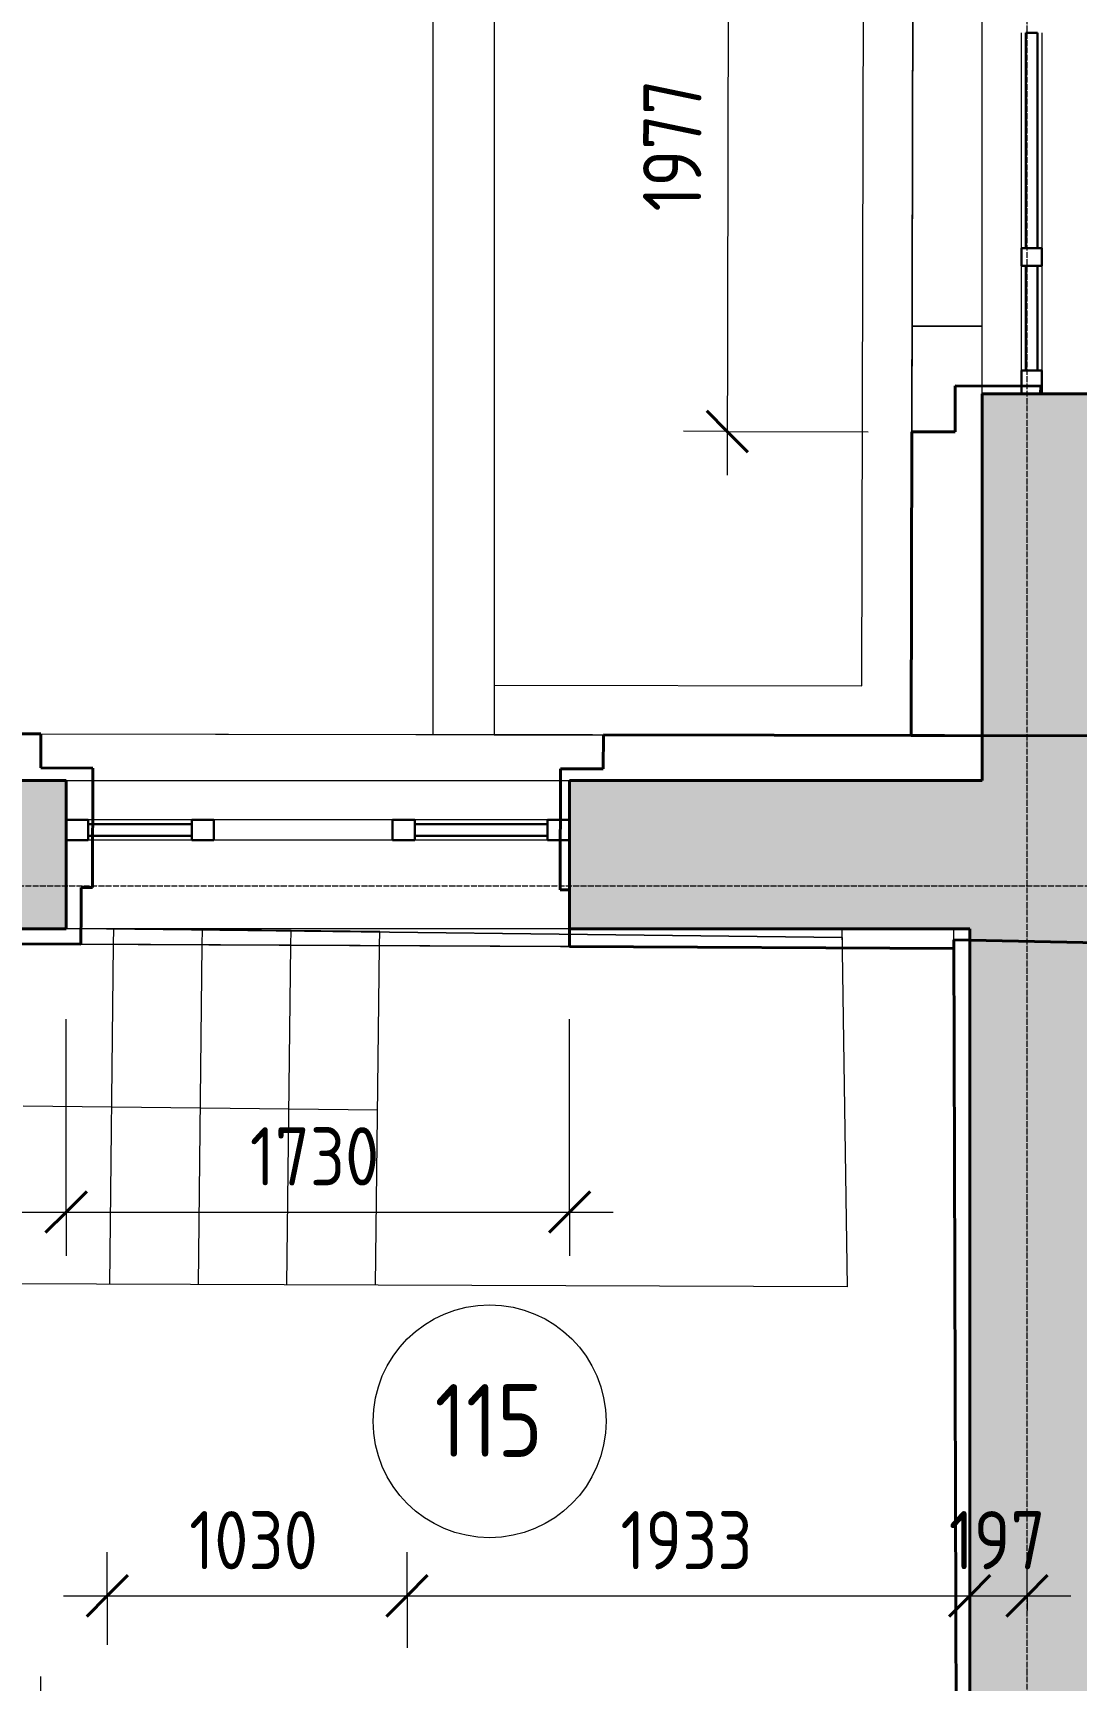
# Model space of a CAD drawing. Header units: millimetres. Extents: x -11886 to 68941, y -8130 to 45506.
# Drawn here: x 15194 to 18778, y 17827 to 23487 of the extents above; entities that cross this region are included whole.
import ezdxf

# ---------------------------------------------------------------- set-up
doc = ezdxf.new("R2010")
doc.units = ezdxf.units.MM
doc.linetypes.add('ADSK_Линия сетки', pattern=[25, 20, -2.5, 0, -2.5])
for name, color, linetype, lineweight in [('Витраж', 7, 'Continuous', 18), ('Лестницы', 7, 'Continuous', 18), ('Марки помещений', 7, 'Continuous', 20), ('Оси', 7, 'Continuous', 9), ('Панели витража', 7, 'Continuous', 18), ('Перекрытие', 7, 'Continuous', 18), ('Размеры', 7, 'Continuous', 9), ('Размеры-100', 7, 'Continuous', 9), ('Стены', 7, 'Continuous', 18), ('Стены внутренние', 7, 'Continuous', 18), ('Стены наружные', 7, 'Continuous', 18), ('Стрелки вверх', 7, 'Continuous', 18)]:
    doc.layers.add(name, color=color, linetype=linetype, lineweight=lineweight)
doc.layers.add('Линии', color=7, linetype='Continuous', lineweight=9, true_color=0x00a600)
doc.layers.add('Стены разрез', color=7, linetype='Continuous', lineweight=40, true_color=0xbb5389)
doc.styles.add('GOST Common_1', font='GOST_Common.ttf', dxfattribs={"width": 0.9, "height": 200})
doc.styles.add('GOST Common_2', font='GOST_Common.ttf', dxfattribs={"width": 0.9, "height": 250})
doc.dimstyles.new('ADSK_Основной_2_мм_Округление_до_1_мм', dxfattribs={"dimscale": 304.8, "dimtxt": 201.142999, "dimasz": 0.463911, "dimexe": 0.492126, "dimexo": 0.492126, "dimgap": 0.098425, "dimtad": 1, "dimdec": 0, "dimdsep": 46, "dimtxsty": 'GOST Common_1', "dimblk1": 'OBLIQUE', "dimblk2": 'OBLIQUE', "dimsah": 1, "dimcen": 0.09, "dimdle": 0.492126, "dimazin": 2, "dimtfac": 1, "dimtdec": 4, "dimtix": 1, "dimtmove": 0, "dimatfit": 3, "dimfxl": 1, "dimtvp": 1, "dimtolj": 1, "dimtzin": 0, "dimlwd": 20, "dimlwe": 20, "dimarcsym": 2})

# ---------------------------------------------------------------- blocks, each defined once
blk = doc.blocks.new('Существующие стены 1 эт - Существующие стены 1 эт-653793-01 План 1-го этажа кладочный')
at = {"layer": 'Стены', "color": 243, "true_color": 0xbb5389}
for p, q in [((18214.1, 22116.2), (18219.1, 24093.4)), ((18215, 22479.9), (18455.8, 22479.3)), ((18455.8, 22479.3), (18215, 22479.9)), ((18362.7, 22115.9), (18363.1, 22274.5)), ((18363.1, 22274.5), (18590.8, 22273.9)), ((18214.1, 22116.2), (18362.7, 22115.9)), ((18211.4, 21073), (18211.9, 21243)), ((13247.8, 21081.8), (16569.3, 21075.9)), ((15221.3, 21078.3), (15221.1, 20961.5)), ((15221.3, 21078.3), (17154.3, 21074.9)), ((16653.3, 21075.8), (16779.3, 21075.5)), ((16779.3, 21075.5), (18211.4, 21073)), ((17154.1, 20958.1), (17154.3, 21074.9)), ((18455.8, 21072.6), (18211.4, 21073)), ((18211.4, 21073), (18455.8, 21072.6)), ((15221.1, 20961.5), (15399.8, 20961.2)), ((15399.8, 20961.2), (15399.5, 20783.6)), ((17006.6, 20783.6), (17006.9, 20958.4)), ((17006.9, 20958.4), (17154.1, 20958.1)), ((15399.3, 20713.6), (15399, 20550.6)), ((17006.2, 20542.9), (17006.5, 20713.6)), ((15360.5, 20550.8), (15360.1, 20470.8)), ((15399, 20550.6), (15360.5, 20550.8)), ((17038.3, 20542.8), (17006.2, 20542.9)), ((17038, 20462.8), (17038.3, 20540.8)), ((15360.1, 20470.8), (15359.5, 20355.4)), ((17037.4, 20347.4), (17038, 20462.8)), ((17974.5, 20378.4), (15447.3, 20408.6)), ((15447.3, 20408.6), (17974.5, 20378.4)), ((17974.5, 20378.4), (17975, 20342.9)), ((14082.5, 20361.6), (17975, 20342.9)), ((17037.4, 20347.4), (15359.5, 20355.4))]:
    blk.add_line(p, q, dxfattribs=at)
at = {"layer": 'Стены разрез'}
for p, q in [((18363.1, 22274.5), (18362.7, 22115.9)), ((18656.7, 22273.8), (18363.1, 22274.5)), ((18656.6, 22247.1), (18656.7, 22273.8)), ((18796.6, 22246.8), (18656.6, 22247.1)), ((18214.1, 22116.2), (18211.4, 21073)), ((18362.7, 22115.9), (18214.1, 22116.2)), ((15221.3, 21078.3), (14286.2, 21080)), ((15221.3, 21078.3), (15221.1, 20961.5)), ((17154.3, 21074.9), (17154.1, 20958.1)), ((17154.3, 21074.9), (18996.4, 21071.6)), ((18211.4, 21073), (18996.4, 21071.6)), ((15399.8, 20961.2), (15221.1, 20961.5)), ((15399, 20550.6), (15399.8, 20961.2)), ((17006.2, 20542.9), (17006.9, 20958.4)), ((17006.9, 20958.4), (17154.1, 20958.1)), ((15360.5, 20550.8), (15360.1, 20470.8)), ((15399, 20550.6), (15360.5, 20550.8)), ((17038.4, 20542.8), (17006.2, 20542.9)), ((17038, 20462.8), (17038.4, 20542.8)), ((15359.5, 20355.4), (15360.1, 20470.8)), ((17037.4, 20347.4), (17038, 20462.8)), ((15359.5, 20355.4), (14082.5, 20361.6)), ((17037.4, 20347.4), (18358.3, 20341)), ((18358.2, 20370.5), (18366.4, 17629.4)), ((18358.2, 20370.5), (18977.5, 20357.5)), ((18358.3, 20341), (18358.3, 20370.5)), ((18358.3, 20370.5), (18977.5, 20357.5))]:
    blk.add_line(p, q, dxfattribs=at)
blk = doc.blocks.new('Системная панель - _AR_Стекло_40мм_привязка по центру-1433442-01 План 1-го этажа кладочный')
at = {"layer": 'Панели витража', "lineweight": 30}
for p, q in [((178, 20), (-178, 20)), ((-178, 20), (-178, -20)), ((178, -20), (178, 20)), ((-178, -20), (178, -20))]:
    blk.add_line(p, q, dxfattribs=at)
blk = doc.blocks.new('Прямоугольный импост - 70х20_56мм-1238645-01 План 1-го этажа кладочный')
at = {"layer": 'Витраж'}
for p, q in [((15399.5, 20783.6), (15384.3, 20783.6)), ((15740.3, 20783.6), (15399.5, 20783.6)), ((15399.3, 20713.6), (15384.3, 20713.6)), ((15740.3, 20713.6), (15399.3, 20713.6))]:
    blk.add_line(p, q, dxfattribs=at)
blk = doc.blocks.new('Прямоугольный импост - 70х20_56мм-1433443-01 План 1-го этажа кладочный')
at = {"layer": 'Витраж', "lineweight": 30}
for p, q in [((-76, 35), (0, 35)), ((-76, -35), (-76, 35)), ((0, 35), (0, -35)), ((0, -35), (-76, -35))]:
    blk.add_line(p, q, dxfattribs=at)
blk = doc.blocks.new('Прямоугольный импост - 70х20_56мм-1433444-01 План 1-го этажа кладочный')
at = {"layer": 'Витраж', "lineweight": 30}
for p, q in [((0, 35), (-76, 35)), ((-76, 35), (-76, -35)), ((0, -35), (0, 35)), ((-76, -35), (0, -35))]:
    blk.add_line(p, q, dxfattribs=at)
blk = doc.blocks.new('Системная панель - _AR_Стекло_40мм_привязка по центру-1433919-01 План 1-го этажа кладочный')
at = {"layer": 'Панели витража', "lineweight": 30}
for p, q in [((228, 20), (-228, 20)), ((-228, 20), (-228, -20)), ((228, -20), (228, 20)), ((-228, -20), (228, -20))]:
    blk.add_line(p, q, dxfattribs=at)
blk = doc.blocks.new('Прямоугольный импост - 70х20_56мм-1433918-01 План 1-го этажа кладочный')
at = {"layer": 'Витраж'}
for p, q in [((16962.3, 20783.6), (16506.3, 20783.6)), ((16962.3, 20713.6), (16506.3, 20713.6))]:
    blk.add_line(p, q, dxfattribs=at)
blk = doc.blocks.new('Прямоугольный импост - 70х20_56мм-1238647-01 План 1-го этажа кладочный')
at = {"layer": 'Витраж'}
for p, q in [((16430.3, 20783.6), (15816.3, 20783.6)), ((16430.3, 20713.6), (15816.3, 20713.6))]:
    blk.add_line(p, q, dxfattribs=at)
blk = doc.blocks.new('Прямоугольный импост - 70х76мм-1433441-01 План 1-го этажа кладочный')
at = {"layer": 'Витраж', "lineweight": 30}
for p, q in [((-38, 35), (38, 35)), ((-38, -35), (-38, 35)), ((38, 35), (38, -35)), ((38, -35), (-38, -35))]:
    blk.add_line(p, q, dxfattribs=at)
blk = doc.blocks.new('Системная панель - _AR_Стекло_40мм_привязка по центру-1439129-01 План 1-го этажа кладочный')
at = {"layer": 'Панели витража', "lineweight": 30}
for p, q in [((180, 20), (-180, 20)), ((-180, 20), (-180, -20)), ((180, -20), (180, 20)), ((-180, -20), (180, -20))]:
    blk.add_line(p, q, dxfattribs=at)
blk = doc.blocks.new('Прямоугольный импост - 70х20_60мм-1439131-01 План 1-го этажа кладочный')
at = {"layer": 'Витраж', "lineweight": 30}
for p, q in [((0, 35), (-80, 35)), ((-80, 35), (-80, -35)), ((0, -35), (0, 35)), ((-80, -35), (0, -35))]:
    blk.add_line(p, q, dxfattribs=at)
blk = doc.blocks.new('Системная панель - _AR_Стекло_40мм_привязка по центру-1439195-01 План 1-го этажа кладочный')
at = {"layer": 'Панели витража', "lineweight": 30}
for p, q in [((370, 20), (-370, 20)), ((-370, 20), (-370, -20)), ((370, -20), (370, 20)), ((-370, -20), (370, -20))]:
    blk.add_line(p, q, dxfattribs=at)
blk = doc.blocks.new('Прямоугольный импост - 70х60мм-1439194-01 План 1-го этажа кладочный')
at = {"layer": 'Витраж', "lineweight": 30}
for p, q in [((-30, 35), (30, 35)), ((-30, -35), (-30, 35)), ((30, 35), (30, -35)), ((30, -35), (-30, -35))]:
    blk.add_line(p, q, dxfattribs=at)
blk = doc.blocks.new('Прямоугольный импост - 70х60мм-V16-01 План 1-го этажа кладочный')
at = {"layer": 'Витраж'}
for p, q in [((-6006, 11031.9), (-6006, 11391.9)), ((-5936, 11391.9), (-5936, 11031.9))]:
    blk.add_line(p, q, dxfattribs=at)
blk = doc.blocks.new('Прямоугольный импост - 70х60мм-V41-01 План 1-го этажа кладочный')
at = {"layer": 'Витраж'}
for p, q in [((18590.8, 22747.1), (18590.8, 23487.1)), ((18660.8, 23487.1), (18660.8, 22747.1))]:
    blk.add_line(p, q, dxfattribs=at)
blk = doc.blocks.new('DIMBLOCK15-01 План 1-го этажа кладочный')
at = {"layer": 'Размеры-100', "lineweight": 20, "transparency": 16777216}
for p, q in [((17585.2, 24245), (17579.4, 21967.8)), ((17584.8, 24095), (17434.8, 24095.4)), ((17584.8, 24095), (18069.1, 24093.8)), ((17579.8, 22117.8), (17429.8, 22118.2)), ((17579.8, 22117.8), (18064.1, 22116.6))]:
    blk.add_line(p, q, dxfattribs=at)
at = {"layer": 'Размеры-100', "lineweight": 40, "transparency": 16777216}
for p, q in [((17584.8, 24095), (17514.3, 24165.9)), ((17584.8, 24095), (17655.3, 24024.1)), ((17579.8, 22117.8), (17509.2, 22188.7)), ((17579.8, 22117.8), (17650.3, 22047))]:
    blk.add_line(p, q, dxfattribs=at)
at = {"layer": 'Размеры-100', "color": 0, "lineweight": 20, "transparency": 16777216, "insert": (17290.3, 22873.6), "char_height": 200, "width": 560.473, "attachment_point": 1, "rotation": 89.8547, "line_spacing_factor": 1.022761, "style": 'GOST Common_1'}
blk.add_mtext('1977', dxfattribs=at)
blk = doc.blocks.new('_Oblique')
at = {"color": 0, "linetype": 'ByBlock', "lineweight": -2}
blk.add_line((-0.5, -0.5), (0.5, 0.5), dxfattribs=at)
blk = doc.blocks.new('ADSK_Марка_Помещение_ОдноЗначение - Номер-247393-01 План 1-го этажа кладочный')
at = {"layer": 'Марки помещений'}
blk.add_circle((0, 0), 4, dxfattribs=at)
blk = doc.blocks.new('DIMBLOCK233-01 План 1-го этажа кладочный')
at = {"layer": 'Размеры-100', "lineweight": 20, "transparency": 16777216}
for p, q in [((14082.5, 19435.4), (14082.5, 20098.6)), ((15308.3, 19435.4), (15308.3, 20098.6)), ((14082.5, 19435.4), (15308.3, 19435.4)), ((14082.5, 19435.4), (14082.5, 19285.4)), ((15308.3, 19435.4), (15308.3, 19285.4))]:
    blk.add_line(p, q, dxfattribs=at)
at = {"layer": 'Размеры-100', "lineweight": 40, "transparency": 16777216}
for p, q in [((14082.5, 19435.4), (14153.2, 19506.1)), ((15308.3, 19435.4), (15379, 19506.1)), ((14082.5, 19435.4), (14011.8, 19364.7)), ((15308.3, 19435.4), (15237.6, 19364.7))]:
    blk.add_line(p, q, dxfattribs=at)
at = {"layer": 'Размеры-100', "color": 0, "lineweight": 20, "transparency": 16777216, "insert": (14461.9, 19726.8), "char_height": 200, "width": 560.473, "attachment_point": 1, "line_spacing_factor": 1.022761, "style": 'GOST Common_1'}
blk.add_mtext('1226', dxfattribs=at)
blk = doc.blocks.new('DIMBLOCK234-01 План 1-го этажа кладочный')
at = {"layer": 'Размеры-100', "lineweight": 20, "transparency": 16777216}
for p, q in [((15308.3, 19435.4), (15308.3, 20098.6)), ((17038.3, 19435.4), (17038.3, 20098.6)), ((15308.3, 19435.4), (17188.3, 19435.4)), ((15308.3, 19435.4), (15308.3, 19285.4)), ((17038.3, 19435.4), (17038.3, 19285.4))]:
    blk.add_line(p, q, dxfattribs=at)
at = {"layer": 'Размеры-100', "lineweight": 40, "transparency": 16777216}
for p, q in [((15308.3, 19435.4), (15379, 19506.1)), ((17038.3, 19435.4), (17109, 19506.1)), ((15308.3, 19435.4), (15237.6, 19364.7)), ((17038.3, 19435.4), (16967.6, 19364.7))]:
    blk.add_line(p, q, dxfattribs=at)
at = {"layer": 'Размеры-100', "color": 0, "lineweight": 20, "transparency": 16777216, "insert": (15939.8, 19726.8), "char_height": 200, "width": 560.473, "attachment_point": 1, "line_spacing_factor": 1.022761, "style": 'GOST Common_1'}
blk.add_mtext('1730', dxfattribs=at)
blk = doc.blocks.new('DIMBLOCK252-01 План 1-го этажа кладочный')
at = {"layer": 'Размеры-100', "lineweight": 20, "transparency": 16777216}
for p, q in [((15220.3, 17838.9), (15220.3, 17487.2)), ((15220.3, 17688.9), (14619.1, 17688.9)), ((15220.3, 17688.9), (15370.3, 17688.9)), ((15220.3, 17487.2), (14617.8, 17487.2)), ((15220.3, 17487.2), (15370.3, 17487.2))]:
    blk.add_line(p, q, dxfattribs=at)
at = {"layer": 'Размеры-100', "lineweight": 40, "transparency": 16777216}
for p, q in [((15220.3, 17688.9), (15149.6, 17759.6)), ((15220.3, 17688.9), (15291, 17618.2)), ((15220.3, 17487.2), (15149.6, 17557.9)), ((15220.3, 17487.2), (15291, 17416.5))]:
    blk.add_line(p, q, dxfattribs=at)
at = {"layer": 'Размеры-100', "color": 0, "lineweight": 20, "transparency": 16777216, "insert": (14928.9, 17398.8), "char_height": 200, "width": 454.106, "attachment_point": 1, "rotation": 90, "line_spacing_factor": 1.022761, "style": 'GOST Common_1'}
blk.add_mtext('202', dxfattribs=at)
blk = doc.blocks.new('DIMBLOCK261-01 План 1-го этажа кладочный')
at = {"layer": 'Размеры-100', "lineweight": 20, "transparency": 16777216}
for p, q in [((15449.9, 18116.4), (15449.9, 18266.4)), ((16479.8, 18116.4), (16479.8, 18266.4)), ((15299.9, 18116.4), (16479.8, 18116.4)), ((15449.9, 18116.4), (15449.9, 17948.5)), ((16479.8, 18116.4), (16479.8, 17937.7))]:
    blk.add_line(p, q, dxfattribs=at)
at = {"layer": 'Размеры-100', "lineweight": 40, "transparency": 16777216}
for p, q in [((15449.9, 18116.4), (15520.6, 18187.1)), ((16479.8, 18116.4), (16550.5, 18187.1)), ((15449.9, 18116.4), (15379.2, 18045.7)), ((16479.8, 18116.4), (16409.1, 18045.7))]:
    blk.add_line(p, q, dxfattribs=at)
at = {"layer": 'Размеры-100', "color": 0, "lineweight": 20, "transparency": 16777216, "insert": (15731.3, 18407.8), "char_height": 200, "width": 560.473, "attachment_point": 1, "line_spacing_factor": 1.022761, "style": 'GOST Common_1'}
blk.add_mtext('1030', dxfattribs=at)
blk = doc.blocks.new('DIMBLOCK262-01 План 1-го этажа кладочный')
at = {"layer": 'Размеры-100', "lineweight": 20, "transparency": 16777216}
for p, q in [((16479.8, 18116.4), (16479.8, 18266.4)), ((18412.8, 18116.4), (18412.8, 18266.4)), ((16479.8, 18116.4), (18412.8, 18116.4)), ((16479.8, 18116.4), (16479.8, 17937.7)), ((18412.8, 18116.4), (18412.8, 18066.4))]:
    blk.add_line(p, q, dxfattribs=at)
at = {"layer": 'Размеры-100', "lineweight": 40, "transparency": 16777216}
for p, q in [((16479.8, 18116.4), (16550.5, 18187.1)), ((18412.8, 18116.4), (18483.5, 18187.1)), ((16479.8, 18116.4), (16409.1, 18045.7)), ((18412.8, 18116.4), (18342.1, 18045.7))]:
    blk.add_line(p, q, dxfattribs=at)
at = {"layer": 'Размеры-100', "color": 0, "lineweight": 20, "transparency": 16777216, "insert": (17212.8, 18407.8), "char_height": 200, "width": 560.473, "attachment_point": 1, "line_spacing_factor": 1.022761, "style": 'GOST Common_1'}
blk.add_mtext('1933', dxfattribs=at)
blk = doc.blocks.new('DIMBLOCK263-01 План 1-го этажа кладочный')
at = {"layer": 'Размеры-100', "lineweight": 20, "transparency": 16777216}
for p, q in [((18412.8, 18116.4), (18412.8, 18266.4)), ((18609.9, 18116.4), (18609.9, 18266.4)), ((18412.8, 18116.4), (18759.9, 18116.4)), ((18412.8, 18116.4), (18412.8, 18066.4)), ((18609.9, 18116.4), (18609.9, 18066.4))]:
    blk.add_line(p, q, dxfattribs=at)
at = {"layer": 'Размеры-100', "lineweight": 40, "transparency": 16777216}
for p, q in [((18412.8, 18116.4), (18483.5, 18187.1)), ((18609.9, 18116.4), (18680.6, 18187.1)), ((18412.8, 18116.4), (18342.1, 18045.7)), ((18609.9, 18116.4), (18539.2, 18045.7))]:
    blk.add_line(p, q, dxfattribs=at)
at = {"layer": 'Размеры-100', "color": 0, "lineweight": 20, "transparency": 16777216, "insert": (18340.9, 18407.8), "char_height": 200, "width": 409.104, "attachment_point": 1, "line_spacing_factor": 1.022761, "style": 'GOST Common_1'}
blk.add_mtext('197', dxfattribs=at)

msp = doc.modelspace()

# ---------------------------------------------------------------- hatches: boundary and pattern name
at = {"layer": 'Стены внутренние', "true_color": 0xc0c0c0}
msp.add_hatch(color=9, dxfattribs=at).paths.add_polyline_path([(18922.8, 17677), (18922.8, 20408.6), (18412.8, 20408.6), (18412.8, 17677), (18882.8, 17677)])
at = {"layer": 'Стены наружные', "true_color": 0xc0c0c0}
h = msp.add_hatch(color=9, dxfattribs=at)
h.paths.add_polyline_path([(18455.8, 20408.6), (18945.5, 20408.6), (18945.1, 20652.4), (18965.8, 20652.5), (18965.8, 22247.1), (18455.8, 22246.8), (18455.8, 20420.5)])
h.paths.add_polyline_path([(18965.8, 24017.1), (18965.8, 25289.2), (18455.8, 25289.2), (18455.8, 24017.1), (18882.8, 24017.1)])
h.paths.add_polyline_path([(18965.8, 27059.2), (18965.8, 28334.1), (18455.8, 28334.1), (18455.8, 27059.2), (18882.8, 27059.2)])
h.paths.add_polyline_path([(18965.8, 30104.1), (18965.8, 31381.2), (18455.8, 31381), (18455.8, 30104.1), (18882.8, 30104.1)])
h.paths.add_polyline_path([(18882.8, 33151.2), (18965.8, 33151.2), (18965.8, 34431.2), (18455.8, 34431.2), (18455.8, 33151.2)])
h.paths.add_polyline_path([(18882.8, 36201.2), (18965.8, 36201.2), (18965.8, 37474.2), (18455.8, 37474.2), (18455.8, 36201.2)])
h.paths.add_polyline_path([(18455.8, 39244.2), (18965.8, 39244.2), (18965.8, 40490.2), (18455.8, 40490.2), (18455.8, 39848.3)])
h.paths.add_polyline_path([(18882.8, 42260.2), (18965.8, 42260.2), (18965.8, 43015.1), (18455.8, 43015.1), (18455.8, 42260.2), (18677.2, 42260.2)])
h = msp.add_hatch(color=9, dxfattribs=at)
h.paths.add_polyline_path([(17991.4, 20408.6), (18455.8, 20408.6), (18455.8, 20918.6), (17038.3, 20918.6), (17038.4, 20408.6), (17154.3, 20408.6)])
h.paths.add_polyline_path([(14423.8, 20408.6), (15308.3, 20408.6), (15308.3, 20918.6), (14082.5, 20918.6), (14082.5, 20408.6), (14097.8, 20408.6)])
h.paths.add_polyline_path([(12352.5, 20408.6), (12352.5, 20918.6), (10152.7, 20918.6), (10152.7, 20408.6), (12336.8, 20408.6)])
h.paths.add_polyline_path([(7833.6, 20408.6), (8422.7, 20408.6), (8422.7, 20918.6), (6687.7, 20918.6), (6687.7, 20408.6), (7800.8, 20408.6)])
h.paths.add_polyline_path([(3743.6, 20408.6), (4387.7, 20408.6), (4387.7, 20918.6), (3433.5, 20918.6), (3433.9, 20408.6), (3710.1, 20408.6)])

# ---------------------------------------------------------------- linework, layer by layer
at = {"layer": 'Лестницы'}
for p, q in [((15471.6, 20354.9), (15472.2, 20408.6)), ((15471.6, 20354.9), (15472.2, 20408.6)), ((15776.7, 20406), (15549.4, 20408.6)), ((15776.1, 20353.4), (15776.7, 20406)), ((15776.1, 20353.4), (15776.7, 20406)), ((16081.2, 20402.5), (15776.7, 20406)), ((16080.6, 20352), (16081.2, 20402.5)), ((16080.6, 20352), (16081.2, 20402.5)), ((16385.7, 20399), (16081.2, 20402.5)), ((16385.1, 20350.5), (16385.7, 20399)), ((16385.1, 20350.5), (16385.7, 20399)), ((15458.2, 19187), (15471.6, 20354.9)), ((15458.2, 19187), (15471.6, 20354.9)), ((15762.7, 19186), (15776.1, 20353.4)), ((15762.7, 19186), (15776.1, 20353.4)), ((16067.2, 19184.9), (16080.6, 20352)), ((16067.2, 19184.9), (16080.6, 20352)), ((16371.7, 19183.9), (16385.1, 20350.5)), ((16371.7, 19183.9), (16385.1, 20350.5))]:
    msp.add_line(p, q, dxfattribs=at)
at = {"layer": 'Линии', "color": 8, "lineweight": 18, "true_color": 0x808080}
for p, q in [((16569.3, 21075.9), (16569.3, 28860.1)), ((18041.9, 21243.3), (18060.1, 28415.4)), ((18230.1, 28414.9), (18211.4, 21073)), ((16779.3, 28065.9), (16779.3, 21075.5)), ((16779.3, 21245.5), (18041.9, 21243.3)), ((18211.4, 21073), (16569.3, 21075.9))]:
    msp.add_line(p, q, dxfattribs=at)
at = {"layer": 'Оси', "linetype": 'ADSK_Линия сетки'}
for p, q in [((18609.9, -7330.4), (18609.9, 44534.8)), ((-11086.2, 20556.8), (57141.7, 20556.8))]:
    msp.add_line(p, q, dxfattribs=at)
at = {"layer": 'Перекрытие', "color": 136, "true_color": 0x008080}
for p, q in [((17974.1, 20408.6), (17991.4, 19178.4)), ((18358.2, 20370.5), (18358.1, 20408.6)), ((18365.9, 17792.8), (18358.2, 20370.5)), ((17991.4, 19178.4), (15090.5, 19188.3))]:
    msp.add_line(p, q, dxfattribs=at)
at = {"layer": 'Стены внутренние', "lineweight": 40}
msp.add_line((18412.8, 20408.6), (18412.8, 17677), dxfattribs=at)
at = {"layer": 'Стены наружные'}
for p, q in [((18455.8, 22247.1), (18455.8, 24017.1)), ((15308.3, 20918.6), (17038.3, 20918.6)), ((17037.7, 20408.6), (15308.3, 20408.6))]:
    msp.add_line(p, q, dxfattribs=at)
at = {"layer": 'Стены наружные', "lineweight": 40}
for p, q in [((18455.8, 22247.1), (18455.8, 20918.6)), ((18965.8, 22247.1), (18455.8, 22247.1)), ((15308.3, 20918.6), (14082.5, 20918.6)), ((15308.3, 20918.6), (15308.3, 20408.6)), ((18455.8, 20918.6), (17038.3, 20918.6)), ((17038.3, 20918.6), (17038.3, 20408.6)), ((15308.3, 20408.6), (14082.5, 20408.6)), ((18412.8, 20408.6), (17038.3, 20408.6))]:
    msp.add_line(p, q, dxfattribs=at)
at = {"layer": 'Стрелки вверх'}
for p, q in [((15465.2, 19796.1), (15160.7, 19799.6)), ((15769.7, 19792.6), (15465.2, 19796.1)), ((16074.2, 19789.1), (15769.7, 19792.6)), ((16378.7, 19785.6), (16074.2, 19789.1))]:
    msp.add_line(p, q, dxfattribs=at)

# ---------------------------------------------------------------- block references
at = {"layer": 'Витраж'}
for name, p in [('Прямоугольный импост - 70х60мм-V41-01 План 1-го этажа кладочный', (0, 0)), ('Прямоугольный импост - 70х60мм-V16-01 План 1-го этажа кладочный', (24596.9, 11295.1)), ('Прямоугольный импост - 70х20_56мм-1238645-01 План 1-го этажа кладочный', (0, 0)), ('Прямоугольный импост - 70х20_56мм-1238647-01 План 1-го этажа кладочный', (0, 0)), ('Прямоугольный импост - 70х20_56мм-1433918-01 План 1-го этажа кладочный', (0, 0))]:
    msp.add_blockref(name, p, dxfattribs=at)
at = {"layer": 'Витраж', "extrusion": (0, 0, -1)}
for name, p, rotation in [('Прямоугольный импост - 70х60мм-1439194-01 План 1-го этажа кладочный', (-18625.8, 22717.1), 90.00000000000007), ('Прямоугольный импост - 70х76мм-1433441-01 План 1-го этажа кладочный', (-15778.3, 20748.6), 180), ('Прямоугольный импост - 70х76мм-1433441-01 План 1-го этажа кладочный', (-16468.3, 20748.6), 180), ('Прямоугольный импост - 70х20_56мм-1433443-01 План 1-го этажа кладочный', (-17038.3, 20748.6), 180)]:
    msp.add_blockref(name, p, dxfattribs=dict(at, rotation=rotation))
at = {"layer": 'Витраж'}
for name, p, rotation in [('Прямоугольный импост - 70х20_60мм-1439131-01 План 1-го этажа кладочный', (18625.8, 22247.1), 269.9999999999999), ('Прямоугольный импост - 70х20_56мм-1433444-01 План 1-го этажа кладочный', (15308.3, 20748.6), 180)]:
    msp.add_blockref(name, p, dxfattribs=dict(at, rotation=rotation))
at = {"layer": 'Марки помещений', "xscale": 99.99999999999993, "yscale": 99.99999999999993, "zscale": 99.99999999999993}
msp.add_blockref('ADSK_Марка_Помещение_ОдноЗначение - Номер-247393-01 План 1-го этажа кладочный', (16763.3, 18716.4), dxfattribs=at)
at = {"layer": 'Панели витража', "rotation": 89.99999999999993}
for name, p in [('Системная панель - _AR_Стекло_40мм_привязка по центру-1439195-01 План 1-го этажа кладочный', (18625.8, 23117.1)), ('Системная панель - _AR_Стекло_40мм_привязка по центру-1439129-01 План 1-го этажа кладочный', (18625.8, 22507.1))]:
    msp.add_blockref(name, p, dxfattribs=at)
at = {"layer": 'Панели витража'}
for name, p in [('Системная панель - _AR_Стекло_40мм_привязка по центру-1433442-01 План 1-го этажа кладочный', (15562.3, 20748.6)), ('Системная панель - _AR_Стекло_40мм_привязка по центру-1433919-01 План 1-го этажа кладочный', (16734.3, 20748.6))]:
    msp.add_blockref(name, p, dxfattribs=at)
at = {"layer": 'Стены разрез'}
msp.add_blockref('Существующие стены 1 эт - Существующие стены 1 эт-653793-01 План 1-го этажа кладочный', (0, 0), dxfattribs=at)

# ---------------------------------------------------------------- texts
at = {"layer": 'Марки помещений', "lineweight": 9, "insert": (16574.7, 18844.2), "char_height": 250, "width": 468.987, "attachment_point": 1, "style": 'GOST Common_2'}
msp.add_mtext('115', dxfattribs=at)

# ---------------------------------------------------------------- dimensions: what is measured, and where the dimension line sits
at = {"layer": 'Размеры', "lineweight": 20}
for base, p1, p2, angle, override, picture, middle in [((17579.8, 22117.8), (18219.1, 24093.4), (18214.1, 22116.2), 89.8547, {"dimpost": '<>', "dimfxl": 1977.184009}, 'DIMBLOCK15-01 План 1-го этажа кладочный', (17452.3, 23106.8)), ((15220.3, 17487.2), (14469.1, 17688.9), (14467.8, 17487.2), 90, {"dimpost": '<>', "dimfxl": 201.651358}, 'DIMBLOCK252-01 План 1-го этажа кладочный', (15090.3, 17588))]:
    dim = msp.add_linear_dim(base=base, p1=p1, p2=p2, angle=angle, dimstyle='ADSK_Основной_2_мм_Округление_до_1_мм', override=override, dxfattribs=at)
    dim.commit()
    dim.dimension.update_dxf_attribs({"geometry": picture, "text_midpoint": middle})
for base, p1, p2, override, picture, middle in [((15308.3, 19435.4), (14082.5, 20248.6), (15308.3, 20248.6), {"dimpost": '<>', "dimfxl": 1225.89431}, 'DIMBLOCK233-01 План 1-го этажа кладочный', (14695.4, 19565.4)), ((17038.3, 19435.4), (15308.3, 20248.6), (17038.3, 20248.6), {"dimpost": '<>', "dimfxl": 1730}, 'DIMBLOCK234-01 План 1-го этажа кладочный', (16173.3, 19565.4)), ((16479.8, 18116.4), (15449.9, 17798.5), (16479.8, 17787.7), {"dimpost": '<>', "dimfxl": 1030}, 'DIMBLOCK261-01 План 1-го этажа кладочный', (15964.9, 18246.4)), ((18412.8, 18116.4), (16479.8, 17787.7), (18412.8, 18216.4), {"dimpost": '<>', "dimfxl": 1979.97338}, 'DIMBLOCK262-01 План 1-го этажа кладочный', (17446.3, 18246.4)), ((18609.9, 18116.4), (18412.8, 18216.4), (18609.9, 18216.4), {"dimpost": '<>', "dimfxl": 197.074713}, 'DIMBLOCK263-01 План 1-го этажа кладочный', (18511.4, 18246.4))]:
    dim = msp.add_linear_dim(base=base, p1=p1, p2=p2, dimstyle='ADSK_Основной_2_мм_Округление_до_1_мм', override=override, dxfattribs=at)
    dim.commit()
    dim.dimension.update_dxf_attribs({"geometry": picture, "text_midpoint": middle})

doc.saveas('drawing.dxf')
